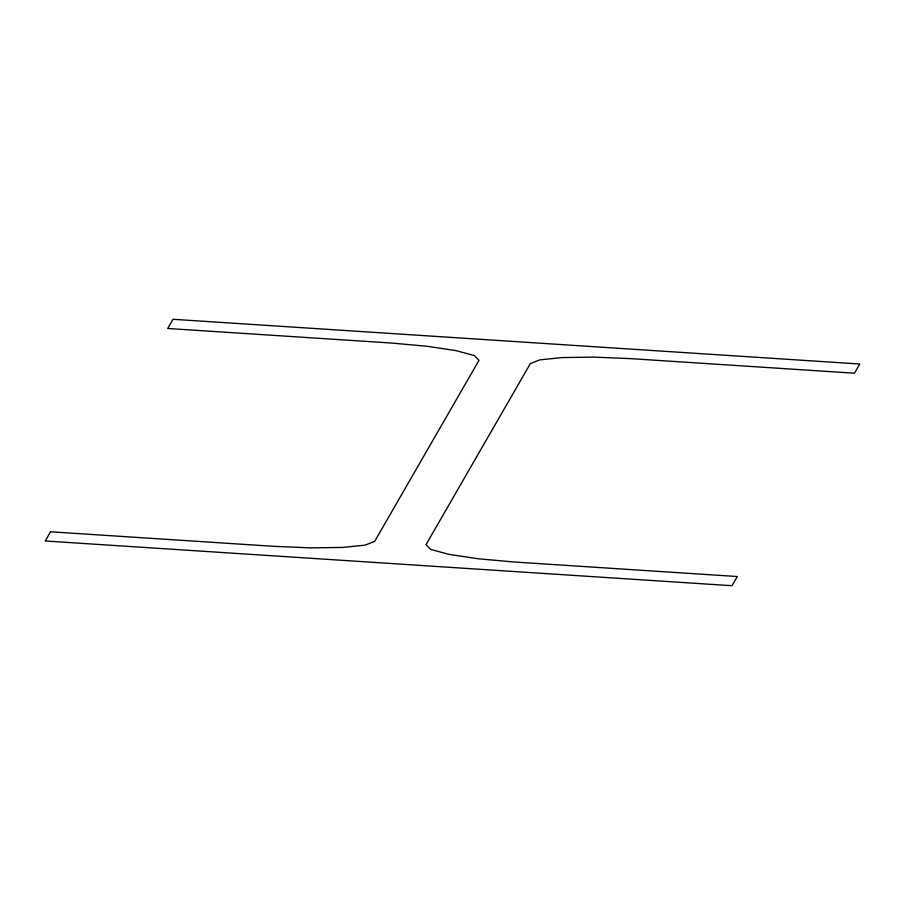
<?xml version="1.0" encoding="UTF-8"?>
<svg xmlns="http://www.w3.org/2000/svg" width="905" height="905" viewBox="0 0 905 905"><rect width="100%" height="100%" fill="white"/><g stroke="black" fill="none" stroke-linecap="round" stroke-linejoin="round"><path stroke-width="1.36" d="M50.544 531.789L45.25 540.986L731.998 585.716L737.304 576.53L513.588 561.96L478.1 558.758L448.993 554.369L430.69 549.426L425.995 544.697L530.319 363.64L539.923 359.851L562.39 357.565L594.28 357.136L630.74 358.64L854.456 373.211L859.75 364.014L173.002 319.284L167.697 328.47L391.413 343.04L426.9 346.242L456.007 350.631L474.31 355.575L479.005 360.303L374.681 541.36L365.077 545.149L342.61 547.435L310.72 547.864L274.26 546.36L50.544 531.789"/></g></svg>
